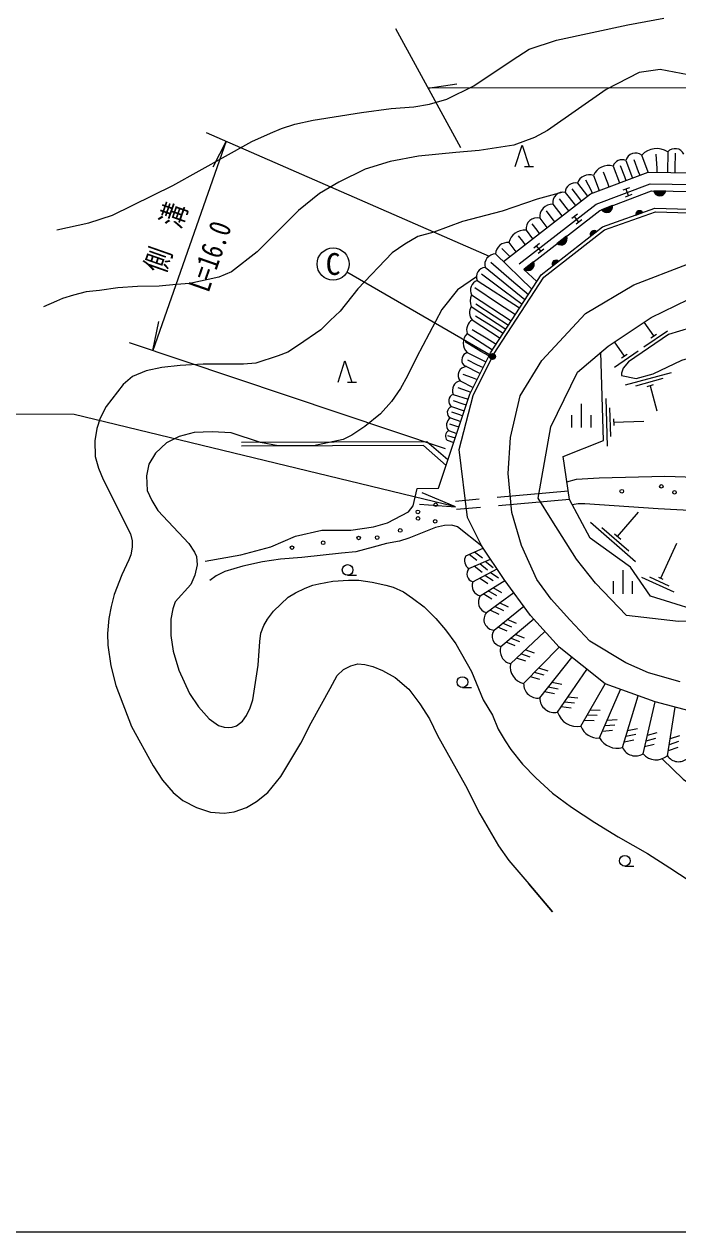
# Model space of a CAD drawing. Units: millimetres at full size, sheet at 1:1000; details may follow other scales. Extents: x 40000 to 680000, y 20000 to 380000.
# Drawn here: x 98206 to 153114, y 205000 to 306418 of the extents above; entities that cross this region are included whole.
import ezdxf
from ezdxf.enums import TextEntityAlignment as Align

# ---------------------------------------------------------------- set-up
doc = ezdxf.new("R2010")
doc.units = ezdxf.units.MM
doc.header["$LTSCALE"] = 1000
doc.linetypes.add('CHAIN', pattern=[18.5, 12, -1.5, 3.5, -1.5])
doc.linetypes.add('DASHED', pattern=[7.5, 6, -1.5])
for name, color, linetype, lineweight in [('M-BGD', 7, 'Continuous', 25), ('M-BMK', 2, 'CHAIN', 13), ('M-STR-HTXT', 7, 'Continuous', 13), ('M-STR-STRC', 7, 'Continuous', 25), ('M-TTL-BAND', 7, 'Continuous', 25)]:
    doc.layers.add(name, color=color, linetype=linetype, lineweight=lineweight)
doc.styles.add('ＭＳ ゴシック', font='')
doc.styles.get('ＭＳ ゴシック').set_extended_font_data('MS Gothic')

# ---------------------------------------------------------------- blocks, each defined once
blk = doc.blocks.new('open_arrow')
at = {"color": 0, "linetype": 'Continuous', "lineweight": -2}
blk.add_lwpolyline([(7.5, 1.25), (0, 0), (7.5, -1.25)], dxfattribs=at)

msp = doc.modelspace()

# ---------------------------------------------------------------- hatches: boundary and pattern name
at = {"layer": 'M-BGD'}
for points in [[(152093, 292391, -0.82183), (151102, 292405)], [(147635, 291184, -0.82183), (146707, 290836)], [(150170, 290592), (149580, 290384, -0.84072)], [(146283, 289002), (145789, 288617, -0.84072)], [(143755, 288604, -0.82183), (142972, 287997)], [(140994, 286462, -0.82183), (140211, 285855)], [(143091, 286513), (142597, 286128, -0.84072)]]:
    msp.add_hatch(color=256, dxfattribs=at).paths.add_polyline_path(points)
at = {"layer": 'M-STR-STRC'}
msp.add_hatch(color=256, dxfattribs=at).paths.add_polyline_path([(137491, 278749, -1), (137615, 278264, -1)])

# ---------------------------------------------------------------- linework, layer by layer
at = {"layer": 'M-BGD'}
for p, q in [((150627, 293990), (150089, 295426)), ((151265, 295507), (151338, 294309)), ((152269, 295688), (152245, 293968)), ((152888, 295591), (152870, 294288)), ((140240, 294475), (140993, 294475)), ((147672, 294502), (148204, 293083)), ((148274, 294536), (148620, 293615)), ((148737, 294977), (149294, 293491)), ((149416, 295052), (149790, 294054)), ((145360, 293342), (145793, 292495)), ((146022, 293713), (146497, 292443)), ((146839, 294024), (147192, 293080)), ((143654, 292282), (144506, 291184)), ((144206, 292577), (144772, 291848)), ((144684, 293059), (145525, 291975)), ((149048, 292674), (148486, 292464)), ((149259, 292112), (148697, 291902)), ((148978, 292007), (148767, 292569)), ((152093, 292391), (151102, 292405)), ((142618, 291300), (143383, 290314)), ((143156, 291754), (143718, 291030)), ((147635, 291184), (146707, 290836)), ((141511, 290117), (142119, 289333)), ((142040, 290748), (142534, 290111)), ((144677, 290459), (144203, 290091)), ((144808, 289801), (144440, 290275)), ((149580, 290384), (150170, 290592)), ((140364, 289113), (140917, 288400)), ((140855, 289641), (141258, 289121)), ((145045, 289985), (144571, 289617)), ((138925, 288069), (139513, 287311)), ((139700, 288644), (140054, 288188)), ((143755, 288604), (142972, 287997)), ((145789, 288617), (146283, 289002)), ((140849, 284171), (137797, 287130)), ((138342, 287579), (138742, 287169)), ((141492, 287987), (141018, 287620)), ((141622, 287329), (141255, 287803)), ((141859, 287513), (141385, 287145)), ((137411, 286443), (139129, 284932)), ((140994, 286462), (140211, 285855)), ((142597, 286128), (143091, 286513)), ((136630, 285441), (138533, 284026)), ((140258, 283262), (136921, 285981)), ((140167, 285820), (141259, 284803)), ((136073, 284301), (138045, 282972)), ((136259, 284900), (139821, 282588)), ((135785, 283675), (139120, 281509)), ((135764, 282702), (138670, 280815)), ((136150, 282925), (137694, 281924)), ((135837, 281583), (138180, 280061)), ((136119, 281932), (137423, 281114)), ((151084, 280232), (150283, 281403)), ((135424, 280435), (137533, 279065)), ((135829, 280789), (137025, 280076)), ((150262, 279307), (152244, 280661)), ((150853, 280074), (151315, 280389)), ((136578, 278942), (135238, 279745)), ((148620, 278548), (147798, 279751)), ((147799, 277624), (149781, 278978)), ((135425, 278843), (136995, 278059)), ((135448, 278225), (136198, 277849)), ((148389, 278390), (148852, 278706)), ((135061, 277033), (135825, 276748)), ((135134, 277772), (136509, 277085)), ((152560, 277145), (148696, 276108)), ((125357, 276354), (126109, 276354)), ((134621, 275893), (135425, 275625)), ((134824, 276469), (135926, 275918)), ((151865, 276648), (149547, 276026)), ((151054, 276120), (150513, 275974)), ((150783, 276047), (151349, 273937)), ((134247, 275330), (135497, 274914)), ((147062, 274982), (147178, 270983)), ((134088, 274301), (135173, 273940)), ((134090, 273851), (134761, 273628)), ((134234, 274808), (135062, 274533)), ((145021, 272538), (145021, 274530)), ((147385, 274191), (147455, 271792)), ((133938, 272851), (134447, 272681)), ((134010, 273352), (134882, 273062)), ((144221, 272538), (144221, 273583)), ((145821, 272538), (145821, 273583)), ((147712, 273280), (147728, 272720)), ((147720, 273000), (150259, 273073)), ((133779, 271880), (134140, 271760)), ((133849, 272286), (134547, 272054)), ((133739, 271479), (134294, 271294)), ((148054, 263399), (149814, 265424)), ((145773, 264586), (149547, 261306)), ((146725, 264157), (148989, 262188)), ((147789, 263628), (148318, 263169)), ((151675, 259904), (153038, 262845)), ((135306, 261761), (136759, 262417)), ((136240, 261369), (135576, 261884)), ((136696, 261575), (136032, 262089)), ((135567, 260709), (137383, 261484)), ((135886, 259586), (137925, 260675)), ((136668, 260372), (136015, 260900)), ((137128, 260569), (136475, 261097)), ((137588, 260765), (136935, 261293)), ((125378, 260133), (126128, 260133)), ((137161, 259426), (136464, 259895)), ((136522, 258420), (138590, 259692)), ((137602, 259661), (136905, 260130)), ((138043, 259896), (137347, 260366)), ((147709, 258587), (147709, 259632)), ((148509, 258587), (148509, 260579)), ((149309, 258587), (149309, 259632)), ((150061, 259982), (152789, 258734)), ((150732, 260005), (152368, 259256)), ((151484, 259991), (151866, 259816)), ((137046, 256999), (139332, 258686)), ((137910, 258402), (137186, 258829)), ((138336, 258664), (137612, 259090)), ((137484, 258141), (136760, 258567)), ((138902, 257447), (138145, 257810)), ((138098, 256853), (137340, 257216)), ((137677, 255532), (140179, 257539)), ((138500, 257150), (137743, 257513)), ((138769, 255456), (137997, 255789)), ((138245, 254167), (141016, 256469)), ((139159, 255769), (138387, 256102)), ((139549, 256082), (138777, 256415)), ((139057, 252713), (141950, 255428)), ((139848, 254534), (139071, 254853)), ((140232, 254853), (139455, 255172)), ((139463, 254214), (138686, 254533)), ((140161, 251042), (143152, 254088)), ((141084, 253597), (140289, 253868)), ((140355, 252912), (139560, 253184)), ((140719, 253255), (139924, 253526)), ((141510, 249831), (144222, 253235)), ((141531, 251378), (140726, 251618)), ((141882, 251735), (141077, 251974)), ((142232, 252092), (141427, 252331)), ((143013, 248650), (145479, 252234)), ((135021, 250718), (135771, 250718)), ((143054, 250578), (142229, 250733)), ((143366, 250969), (142540, 251124)), ((144975, 247469), (147017, 251009)), ((146539, 246472), (148296, 250553)), ((142743, 250187), (141917, 250342)), ((144425, 249394), (143591, 249490)), ((144709, 249806), (143874, 249902)), ((148470, 245661), (149774, 250026)), ((150188, 245139), (151208, 249516)), ((144142, 248982), (143307, 249078)), ((146593, 248790), (145754, 248820)), ((152241, 244986), (152889, 249074)), ((146094, 247924), (145254, 247954)), ((146343, 248357), (145504, 248387)), ((147812, 247551), (146974, 247483)), ((148009, 248010), (147172, 247942)), ((147614, 247092), (146777, 247023)), ((149574, 246763), (148750, 246599)), ((149717, 247243), (148893, 247078)), ((151362, 246908), (150550, 246693)), ((153258, 246664), (152463, 246391)), ((149431, 246284), (148607, 246120)), ((151135, 245934), (150323, 245719)), ((151248, 246421), (150436, 246206)), ((153101, 245676), (152307, 245403)), ((153180, 246170), (152385, 245897)), ((148663, 235711), (149413, 235711))]:
    msp.add_line(p, q, dxfattribs=at)
at = {"layer": 'M-BGD', "linetype": 'DASHED'}
for p, q in [((151338, 294309), (151358, 293980)), ((152870, 294288), (152865, 293959)), ((148620, 293615), (148743, 293285)), ((149790, 294054), (149914, 293723)), ((145793, 292495), (145928, 292229)), ((147192, 293080), (147316, 292750)), ((144772, 291848), (144993, 291562)), ((142534, 290111), (142755, 289826)), ((143718, 291030), (143939, 290745)), ((141258, 289121), (141479, 288836)), ((140054, 288188), (140275, 287902)), ((138742, 287169), (138996, 286910)), ((138533, 284026), (140035, 282917)), ((139129, 284932), (140557, 283721)), ((138045, 282972), (139469, 282047)), ((137423, 281114), (138436, 280456)), ((137694, 281924), (138886, 281149)), ((137025, 280076), (137844, 279544)), ((137250, 278571), (136578, 278942)), ((136198, 277849), (136752, 277572)), ((135825, 276748), (136249, 276564)), ((135425, 275625), (135730, 275524)), ((135062, 274533), (135340, 274441)), ((134761, 273628), (135039, 273536)), ((134447, 272681), (134724, 272589)), ((134140, 271760), (134418, 271668)), ((143909, 267197), (134429, 266341)), ((144013, 266507), (134532, 265650))]:
    msp.add_line(p, q, dxfattribs=at)
at = {"layer": 'M-BGD'}
for points in [[(100949, 289159), (103653, 289724), (105618, 290384), (110693, 292869), (117328, 296550), (118895, 297275), (119831, 297654), (120951, 298022), (122477, 298347), (126550, 299005), (129021, 299338), (130952, 299480), (132266, 299712), (133715, 300131), (135980, 301247), (139203, 303395), (140632, 304315), (142918, 305077), (148917, 306355), (151935, 306918)], [(156322, 301726), (151619, 302603), (149877, 302347), (147089, 300944), (142161, 297485), (141067, 296899), (139345, 296256), (136415, 295801), (134464, 295651), (131334, 295322), (128949, 294888), (126841, 294234), (124639, 293137), (123018, 292187), (121250, 290762), (117781, 287291), (115632, 285610), (114563, 285173), (112121, 284638), (110965, 284567), (109558, 284416), (107728, 284401), (106068, 284279), (104538, 284052), (103421, 283933), (102352, 283661), (101427, 283375), (100910, 283156), (99844, 282670)], [(139453, 294475), (140036, 296258), (140618, 294475)], [(138456, 286491), (145782, 292175), (150627, 293990), (162089, 293830), (166047, 292702), (200876, 277583), (214002, 271781), (217120, 270887), (225574, 271211), (229767, 272903), (238902, 279044), (244634, 283020)], [(143465, 292303), (141311, 291711), (138360, 290700), (135016, 289857), (132625, 288960), (131276, 288593), (130177, 287946), (129121, 287227), (126227, 284178), (124754, 282302), (123900, 281540), (123114, 280754), (121260, 279472), (120352, 278882), (119540, 278557), (117665, 277961), (116636, 277876), (113240, 277861), (111309, 277741), (109767, 277591), (108468, 277294), (107317, 276825), (106536, 276144), (105097, 274304), (104603, 273323), (104312, 272458), (104149, 271415), (104184, 270106), (104461, 269127), (104851, 268170), (107145, 263619), (107286, 263033), (107272, 262487), (107158, 261841), (107009, 261437), (106420, 260186), (105759, 258515), (105518, 257514), (105312, 256507), (105199, 255241), (105227, 254269), (105476, 252518), (105908, 250886), (107222, 247435), (109038, 244122), (109821, 242925), (110722, 241903), (111538, 241229), (112685, 240629), (113870, 240246), (114998, 240161), (115846, 240268), (116875, 240622), (117712, 241126), (118677, 241906), (119760, 243250), (121455, 246039), (122324, 247737), (123898, 250633), (124511, 251728), (125038, 252215), (125655, 252521), (126230, 252691), (126833, 252641), (127486, 252485), (128309, 252130), (129366, 251556), (130520, 250566), (131456, 249353), (132259, 248095), (132933, 246690), (135282, 242489), (136491, 240092), (138053, 237427), (138924, 236182), (140602, 234232), (142575, 231883), (140602, 234232)], [(139799, 286294), (146264, 291311), (150798, 293009), (161946, 292854), (165716, 291778), (200483, 276687), (213668, 270859), (217001, 269904), (225782, 270240), (230228, 272033), (239454, 278236), (245192, 282216)], [(140167, 285820), (146560, 290781), (150902, 292408), (161858, 292255), (165514, 291212), (200242, 276137), (213463, 270293), (216928, 269300), (225909, 269644), (230511, 271501), (239792, 277741), (245534, 281723)], [(113421, 261320), (116404, 261863), (118919, 262517), (120991, 263434), (123219, 263915), (125636, 263922), (127544, 264197), (128716, 264529), (130499, 265462), (130877, 265973), (131225, 267421), (133013, 267441), (135641, 275346), (137377, 278825), (141630, 285374), (146794, 289401), (151190, 290952), (160719, 290677), (165714, 289695), (199734, 274762), (212535, 268802)], [(164471, 249351), (159965, 247981), (155550, 248374), (151208, 249516), (147017, 251009), (143152, 254088), (140749, 256767), (138517, 259790), (136647, 262584), (135455, 264983), (134743, 270699), (135923, 275240), (137638, 278676), (141854, 285169), (146940, 289134), (151237, 290651), (160686, 290377), (165623, 289407), (199610, 274488), (212432, 268519)], [(136198, 285203), (134597, 284103), (133284, 282448), (131164, 278426), (130393, 276880), (129815, 275829), (129053, 274726), (128134, 273701), (126835, 272618), (125728, 271894), (125004, 271525), (122498, 271007), (119552, 270999), (118066, 271295), (115591, 272086), (114008, 272192), (112491, 272126), (111236, 271779), (110172, 271247), (109241, 270383), (108682, 269478), (108481, 268477), (108535, 267267), (108920, 266414), (109439, 265576), (112050, 262802), (112520, 262064), (112687, 261711), (112734, 261011), (112553, 260148), (112213, 259368), (110896, 257915), (110706, 257307), (110519, 256441), (110539, 255091), (110712, 253758), (111193, 252160), (112087, 250201), (112861, 249096), (113748, 248076), (114523, 247520), (115012, 247379), (115347, 247359), (115680, 247385), (116052, 247499), (116550, 247879), (116896, 248356), (117185, 249012), (117417, 249680), (117859, 252584), (118002, 254582), (118073, 255264), (118343, 255926), (118654, 256459), (119144, 257125), (120383, 258312), (121002, 258669), (121817, 259062), (122465, 259305), (122945, 259429), (124121, 259629), (125453, 259731), (126315, 259721), (127434, 259568), (128599, 259316), (129206, 259128), (130070, 258744), (130817, 258203), (131817, 257477), (132781, 256494), (133603, 255548), (134474, 254367), (135776, 252063), (136771, 249672), (137532, 248382), (138033, 247201), (138608, 246221), (139095, 245515), (140070, 244286), (141187, 243114), (142594, 241844), (144170, 240673), (146140, 239362), (148110, 238166), (150560, 236781), (152451, 235566), (154958, 233914)], [(189531, 265159), (186396, 265283), (175687, 261630), (164896, 257700), (158579, 256340), (153166, 256252), (148815, 256766), (146199, 259486), (144605, 261499), (142530, 264771), (141393, 266598), (142439, 272608), (144681, 277202), (147251, 279387), (150874, 281796), (153978, 283287), (159341, 283438), (167097, 280672)], [(176378, 278301), (171474, 280084), (166674, 280728), (156956, 281746), (152321, 280350), (148959, 278053), (148529, 277535), (148383, 277119), (148383, 276926), (149619, 276667), (151027, 277044), (153455, 278208), (158115, 279552), (169806, 277168), (174635, 276861), (178685, 275696), (184375, 274964)], [(124570, 276354), (125152, 278136), (125734, 276354)], [(158579, 256340), (156391, 256647), (150814, 258376), (149139, 260822), (145758, 263240), (144013, 266507), (143473, 270111), (146865, 271444), (146650, 278876)], [(133804, 269819), (132036, 271332), (116470, 271291)], [(133654, 269369), (131745, 271032), (116470, 270991)], [(143790, 267993), (144596, 268203), (146516, 268313), (152014, 268464), (154609, 268388), (156510, 268194), (159334, 267763), (160491, 267701), (161554, 267760), (163333, 268071), (164600, 268298), (165434, 268312), (166480, 268163), (167436, 267940), (168213, 267503), (169953, 266254), (172582, 263987)], [(167953, 263497), (167051, 263752), (166296, 263770), (165229, 263643), (164334, 263550), (163451, 263617), (162531, 263814), (160626, 264447), (159783, 264691), (158314, 265067), (156242, 265335), (154590, 265555), (151464, 265705), (147768, 265977), (145311, 266138), (144747, 266142), (144249, 266064)], [(136647, 262584), (134615, 264199), (134120, 264339), (133501, 264325), (132769, 264153), (130506, 263261), (129731, 262998), (128634, 262803), (127527, 262485), (126053, 262107), (124851, 261999), (121538, 261630), (119729, 261488), (118223, 261270), (116562, 260907), (115056, 260460), (114338, 260101), (113797, 259702)], [(151802, 244731), (153572, 243017), (155560, 241635), (157433, 240828), (161792, 239220), (167421, 236772), (170375, 235064), (172778, 233588), (174950, 231909), (176069, 230704), (176969, 229645)]]:
    msp.add_lwpolyline(points, dxfattribs=at)
for centre, radius in [((151725, 267605), 150), ((148403, 267194), 150), ((152829, 267100), 150), ((132775, 266066), 150), ((131279, 265458), 150), ((131292, 264911), 150), ((132727, 264667), 150), ((129796, 263901), 150), ((123320, 262867), 150), ((126299, 263268), 150), ((127856, 263304), 150), ((120701, 262460), 150), ((125378, 260583), 450), ((135021, 251168), 450), ((148663, 236161), 450)]:
    msp.add_circle(centre, radius, dxfattribs=at)
for centre, radius, start, end in [((149573, 294719), 875, 53.87147, 162.82687), ((151332, 294282), 1689, 56.32112, 137.37799), ((152884, 295151), 816, 25.60124, 138.90712), ((147302, 293157), 1396, 74.61168, 156.52761), ((148438, 294217), 817, 68.52217, 159.54799), ((145674, 292728), 1044, 70.57479, 161.52734), ((143465, 291444), 859, 77.30509, 189.65247), ((144477, 292263), 823, 75.38124, 178.6544), ((151599, 292496), 505, 190.37135, 348.02954), ((142560, 290244), 1057, 86.87303, 186.92603), ((147137, 291101), 505, 211.71429, 9.37248), ((141277, 289227), 920, 75.25619, 187.13612), ((149893, 290436), 318, 29.32801, 189.54574), ((140227, 287787), 1332, 84.10871, 167.80405), ((146070, 288767), 318, 47.83724, 208.05497), ((138795, 287078), 999, 82.52161, 177.00375), ((143303, 288378), 505, 228.97722, 26.63541), ((137815, 286208), 922, 91.12653, 194.23453), ((140543, 286236), 505, 228.97722, 26.63541), ((142878, 286278), 318, 47.83724, 208.05497), ((136979, 285203), 781, 94.27099, 202.77941), ((136557, 284081), 872, 109.94205, 207.77162), ((136926, 283163), 1250, 155.81125, 201.62585), ((136557, 282192), 943, 147.23036, 220.21949), ((136368, 280744), 993, 122.33519, 198.15523), ((136171, 279639), 1092, 133.20094, 226.83514), ((135626, 278213), 661, 107.67807, 221.9084), ((135375, 276935), 722, 90.83707, 220.24419), ((135003, 275662), 826, 102.56849, 203.7412), ((134468, 274769), 603, 111.53573, 230.93231), ((134273, 273808), 527, 110.56048, 239.97454), ((134402, 272748), 720, 123.01563, 219.84146), ((134109, 271840), 517, 120.18026, 224.23264), ((135961, 261365), 766, 148.82547, 239.02542), ((136093, 260252), 697, 139.04076, 252.68392), ((136688, 259268), 863, 158.33645, 258.92466), ((137271, 257889), 918, 144.62946, 255.82876), ((137708, 256414), 883, 138.5685, 267.99449), ((138386, 255026), 871, 144.47331, 260.73693), ((139301, 253803), 1117, 160.9786, 257.38234), ((140478, 252451), 1445, 169.55882, 257.30903), ((141356, 251017), 1196, 178.80622, 277.38851), ((142731, 249837), 1220, 180.306, 283.36806), ((144645, 249142), 1705, 196.77209, 281.13671), ((146385, 247957), 1492, 199.0736, 275.93745), ((148046, 247356), 1747, 210.39313, 284.01982), ((149564, 246173), 1208, 205.07818, 301.11186), ((151292, 246111), 1471, 221.34394, 310.12852), ((153164, 245578), 1097, 212.69894, 313.88382)]:
    msp.add_arc(centre, radius, start, end, dxfattribs=at)
at = {"layer": 'M-BMK'}
msp.add_lwpolyline([(153315, 251184), (150651, 251933), (148735, 252796), (145711, 254596), (144039, 256400), (142469, 258135), (141278, 259770), (139979, 262630), (139169, 265405), (138857, 268692), (139063, 271695), (139856, 275218), (141679, 278163), (145354, 282126), (149411, 284535), (153931, 286268)], dxfattribs=at)
at = {"layer": 'M-STR-HTXT'}
for p, q in [((129386, 306060), (134858, 296049)), ((132122, 301055), (134553, 301400)), ((229117, 301176), (132122, 301055)), ((113500, 297310), (137253, 286939)), ((115168, 296582), (109027, 279026)), ((115168, 296582), (114043, 294400)), ((137553, 278506), (125324, 285599)), ((109027, 279026), (109507, 281434)), ((107028, 279698), (133563, 270782))]:
    msp.add_line(p, q, dxfattribs=at)
msp.add_lwpolyline([(134440, 265880), (102404, 273636), (67417, 273777)], dxfattribs=at)
msp.add_circle((124156, 286276), 1350, dxfattribs=at)
at = {"layer": 'M-STR-STRC'}
msp.add_circle((137553, 278506), 250, dxfattribs=at)
at = {"layer": 'M-TTL-BAND'}
msp.add_line((40000, 205000), (579000, 205000), dxfattribs=at)

# ---------------------------------------------------------------- block references
at = {"layer": 'M-STR-HTXT', "xscale": 400, "yscale": 400, "rotation": 166.4}
msp.add_blockref('open_arrow', (134440, 265880), dxfattribs=at)

# ---------------------------------------------------------------- texts
at = {"layer": 'M-STR-HTXT', "style": 'ＭＳ ゴシック', "width": 0.8}
for s, p in [('側\u3000溝', (111485, 288018)), ('L=16.0', (115193, 286437))]:
    msp.add_text(s, height=1833, rotation=70.722, dxfattribs=at).set_placement(p, align=Align.BOTTOM_CENTER)
at = {"layer": 'M-STR-HTXT', "style": 'ＭＳ ゴシック'}
msp.add_text('C', height=1833, dxfattribs=at).set_placement((124156, 286276), align=Align.MIDDLE_CENTER)

doc.saveas('drawing.dxf')
